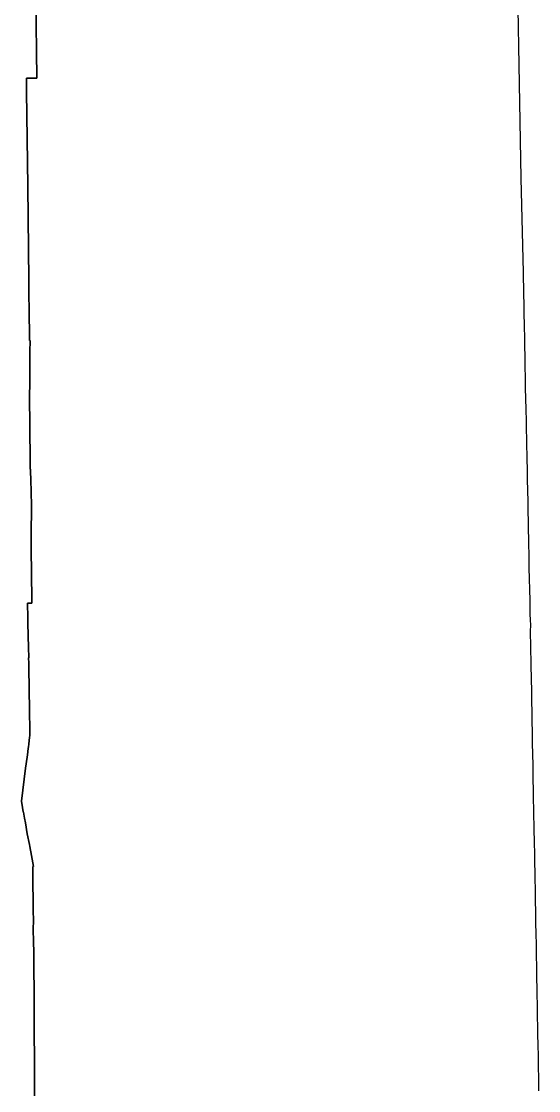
# Model space of a CAD drawing. Header units: inches. Extents: x 141448 to 685535, y 3466439 to 4099221.
# Drawn here: x 604104 to 680035, y 3782327 to 3939436 of the extents above; entities that cross this region are included whole.
import ezdxf

# ---------------------------------------------------------------- set-up
doc = ezdxf.new("R2010")
doc.units = ezdxf.units.IN
doc.header["$MEASUREMENT"] = 0
doc.layers.add('az_county', color=7, linetype='Continuous')

msp = doc.modelspace()

# ---------------------------------------------------------------- linework, layer by layer
at = {"layer": 'az_county'}
for points in [[(676926.25, 3944117.75), (677173.4375, 3930251.75), (677423, 3916385.5), (677761.625, 3902521.5), (677766.5, 3902347), (677788.4375, 3901307.5), (677801.4375, 3900692.5), (677823, 3899666.75), (677835.25, 3899087.75), (677856.25, 3898087.5), (677857.75, 3898021), (677890.4375, 3896474.5), (677924.25, 3894865.5), (677937.625, 3894237.75), (677958, 3893270.75), (677979.75, 3891722.5), (678001.5, 3890178.25), (678002, 3890140.25), (678012.4375, 3889411), (678022.9375, 3888659), (678053.5, 3887090.5), (678053.75, 3887076.5), (678086.4375, 3885549.5), (678119.125, 3884016.5), (678153.5, 3882403), (678188.5, 3880757), (678211.25, 3879699.5), (678223.5, 3879190), (678243.4375, 3878374.5), (678246.4375, 3878256.25), (678259.75, 3877564.5), (678260, 3877556.5), (678275.4375, 3876770), (678290.75, 3875981.5), (678306.9375, 3875163.25), (678314.125, 3874792.5), (678334.6875, 3873880.5), (678340.5625, 3873549.5), (678365.875, 3872294.5), (678373.0625, 3871938), (678400.375, 3870687.5), (678405.0625, 3870343), (678405.375, 3870329.25), (678430.5625, 3869083), (678437.6875, 3868730.5), (678437.9375, 3868719.25), (678463.0625, 3867470.5), (678470.5625, 3867103.25), (678486.6875, 3866301.25), (678495.5625, 3865864.5), (678503.0625, 3865500.75), (678518.4375, 3864689.75), (678526.6875, 3864259), (678533.875, 3863887), (678549.1875, 3863081.5), (678557.6875, 3862641), (678588.125, 3861046.25), (678590.5, 3860928.5), (678592, 3860667.75), (678610.8125, 3859424.5), (678613.3125, 3859264.25), (678617.875, 3858985), (678625.8125, 3858863.5), (678646.375, 3857830.5), (678658.125, 3857250), (678678.625, 3856230.75), (678690.625, 3855641.5), (678735.125, 3854643.75), (678755.875, 3854178.75), (678755.625, 3854031.5), (678744.625, 3853016), (678740.3125, 3852600), (678751.625, 3852425), (678808.5, 3851392.5), (678840.5, 3850812.25), (678818.0625, 3849763.25), (678809.75, 3849370.25), (678813.4375, 3849163), (678838.5625, 3848161.5), (678853.75, 3847561), (678854.8125, 3847064), (678864.5625, 3846544), (678876.5625, 3845970.5), (678876.8125, 3845962), (678896.75, 3844916.25), (678907.5625, 3844344.75), (678926.75, 3843336.75), (678937.875, 3842744), (678977.5, 3841129), (679014.875, 3839563.75), (679029.125, 3837958.25), (679048.375, 3836865.25), (679059.5, 3836355), (679081.625, 3835264.5), (679093.375, 3834738.75), (679106, 3833639.25), (679114.5, 3833200), (679114.3125, 3833135.25), (679142.8125, 3832020.75), (679155.5, 3831533.75), (679174.3125, 3830386.25), (679181.5, 3829749), (679195.5625, 3828787.25), (679205.1875, 3828135.75), (679211.6875, 3827396.75), (679217.4375, 3827154.5), (679217.5625, 3827149.5), (679217.6875, 3827141.75), (679229.375, 3826532.25), (679248.1875, 3825543.75), (679248.375, 3825537.25), (679259.875, 3824924.5), (679278.6875, 3823922.5), (679289.6875, 3823311), (679307.875, 3822304), (679307.9375, 3822297), (679322.0625, 3821709), (679336.375, 3821116), (679346.4375, 3820698.5), (679359.375, 3820110.5), (679359.4375, 3820101.25), (679372.9375, 3819488.5), (679376.4375, 3819336), (679381.6875, 3819097), (679392.9375, 3818499.5), (679413.375, 3817433), (679423.5, 3816854.5), (679451.5, 3815272.25), (679457.9375, 3814917), (679481.25, 3813647.5), (679487.625, 3813303), (679508.125, 3812034.75), (679513.625, 3811699.5), (679538.3125, 3810348), (679543.6875, 3810059.25), (679566.5625, 3808731), (679571.5625, 3808444.5), (679590.3125, 3807120), (679594.6875, 3806820.75), (679618.5, 3805512), (679619.1875, 3805472.5), (679624.1875, 3805195.75), (679657.0625, 3803925), (679665.375, 3803605.5), (679683.625, 3802311), (679688.5625, 3801966.75), (679706.625, 3800698.25), (679711.375, 3800366.25), (679719.625, 3799948.25), (679727.625, 3799542), (679736.875, 3799083.75), (679744.125, 3798726.75), (679770.9375, 3797470.25), (679777.8125, 3797150.25), (679799.125, 3795864.25), (679805.625, 3795477.75), (679827.3125, 3794259.75), (679834.6875, 3793848.25), (679848.9375, 3792651.75), (679853.9375, 3792244.75), (679870.6875, 3791608.75), (679896.6875, 3790614.75), (679923.75, 3789019.25), (679947.75, 3787420.75), (679983, 3785792.5), (680009, 3784187), (680029.375, 3782579.75), (680035, 3782284)], [(606046.375, 3781552.25), (606044.5625, 3783162.25), (606035.625, 3784854.75), (606027.0625, 3786461.25), (606016.25, 3787268.75), (606013.625, 3787475.75), (606005.875, 3788072.75), (606013.75, 3788088.75), (606007.5625, 3788470.25), (605994.0625, 3789300.25), (605987.875, 3789680.75), (605987.75, 3789699.75), (605991.125, 3790480.75), (605989.0625, 3791294.75), (605988.75, 3791323.5), (605978.3125, 3792900.75), (605978.0625, 3792947.75), (605967.8125, 3794508.75), (605968, 3794565.5), (605972.3125, 3796181.75), (605954.25, 3797795.5), (605936.25, 3799411.25), (605922.5, 3801024), (605922.5, 3801030.25), (605914.25, 3801818.25), (605905.9375, 3802628.75), (605905.9375, 3802634.25), (605894.5625, 3804243.5), (605893.5625, 3804343), (605847.5625, 3805882.25), (605863.6875, 3807481.25), (605839.5, 3808662.25), (605830.875, 3809085.75), (605818.8125, 3810707.5), (605803.625, 3812319), (605799.9375, 3813110.75), (605798.25, 3813517.5), (605796.4375, 3813934.5), (605772.5625, 3815248.25), (605903.3125, 3815257.5), (605585.3125, 3816877.5), (605328.5, 3818199.5), (605275.25, 3818468.5), (604957.875, 3820070.5), (604695, 3821652), (604694.1875, 3821657.5), (604560.1875, 3822342.5), (604391.1875, 3823240.75), (604383.25, 3823283), (604262, 3823944), (604104.25, 3824837), (604312.5, 3826456), (604519.75, 3828066.75), (604712.875, 3829692.75), (604930.75, 3831302.5), (605027.875, 3832059.5), (605034.375, 3832059.5), (605054.375, 3832195.75), (605133.875, 3832892.5), (605136, 3832910.5), (605174.375, 3833199.5), (605186.6875, 3833291.5), (605308.375, 3834199.5), (605337.375, 3834489.5), (605336.75, 3834529), (605337.25, 3835203), (605324.5, 3836092.75), (605323, 3836201), (605302.375, 3837199.75), (605296.5, 3837749.25), (605288.6875, 3838200.5), (605281.875, 3838963.5), (605279.875, 3839203.5), (605278.6875, 3839342.5), (605278.6875, 3839350), (605263.875, 3840203.75), (605251.5, 3840925), (605247.25, 3841201), (605232.875, 3842198), (605227.375, 3842584), (605227.25, 3842594), (605216.875, 3843200.75), (605205.875, 3844204.25), (605204.75, 3844243), (605179.375, 3845196.5), (605165.5, 3845879), (605167.25, 3845925), (605174.875, 3845925.25), (605137.6875, 3847486), (605102.1875, 3849113), (605091.75, 3849590), (605063.6875, 3850639.5), (605061.6875, 3850728), (605045.75, 3851452), (605030.4375, 3852340), (605024.4375, 3852443), (605005.1875, 3853303), (604992.625, 3853963.5), (605656.625, 3853972.5), (605623.1875, 3855589.75), (605588.8125, 3857195.5), (605573.9375, 3858791), (605564.4375, 3859794), (605556.75, 3860393), (605536.25, 3861998.5), (605515.375, 3863633), (605524.0625, 3863981.25), (605533.125, 3864461.5), (605548.125, 3865248.75), (605578.875, 3866858.25), (605595.375, 3867895), (605610.0625, 3868471.5), (605548.3125, 3870098.5), (605527.0625, 3870658.25), (605491.6875, 3871708.5), (605480.8125, 3872036), (605453.3125, 3873332.25), (605446.3125, 3873657), (605394.0625, 3873656.5), (605395.3125, 3874947.5), (605375.8125, 3876554.25), (605363.8125, 3878135.25), (605340.0625, 3879739), (605318.8125, 3881341.5), (605305.3125, 3882945.75), (605314, 3884529.75), (605322.6875, 3886127.5), (605330.3125, 3887520), (605331.6875, 3887722.5), (605343.3125, 3889312.5), (605355, 3890894.5), (605367.0625, 3892535), (605294.0625, 3892534), (605279.8125, 3894147.5), (605279.8125, 3894155.25), (605232.5625, 3895770.5), (605232.3125, 3895783.5), (605223.6875, 3897379.25), (605223.5625, 3897384.25), (605217.5625, 3898975.25), (605178, 3900588.25), (605186.0625, 3901383.75), (605194.8125, 3901383.75), (605024.8125, 3915247), (604860.1875, 3929110.5), (604841.8125, 3931093.75), (606365.6875, 3931101.75), (606228.5, 3942993)], [(606228.5, 3942993), (606365.6875, 3931101.75), (604841.8125, 3931093.75), (604860.1875, 3929110.5), (605024.8125, 3915247), (605194.8125, 3901383.75), (605186.0625, 3901383.75), (605178, 3900588.25), (605217.5625, 3898975.25), (605223.5625, 3897384.25), (605223.6875, 3897379.25), (605232.3125, 3895783.5), (605232.5625, 3895770.5), (605279.8125, 3894155.25), (605279.8125, 3894147.5), (605294.0625, 3892534), (605367.0625, 3892535), (605355, 3890894.5), (605343.3125, 3889312.5), (605331.6875, 3887722.5), (605330.3125, 3887520), (605322.6875, 3886127.5), (605314, 3884529.75), (605305.3125, 3882945.75), (605318.8125, 3881341.5), (605340.0625, 3879739), (605363.8125, 3878135.25), (605375.8125, 3876554.25), (605395.3125, 3874947.5), (605394.0625, 3873656.5), (605446.3125, 3873657), (605453.3125, 3873332.25), (605480.8125, 3872036), (605491.6875, 3871708.5), (605527.0625, 3870658.25), (605548.3125, 3870098.5), (605610.0625, 3868471.5), (605595.375, 3867895), (605578.875, 3866858.25), (605548.125, 3865248.75), (605533.125, 3864461.5), (605524.0625, 3863981.25), (605515.375, 3863633), (605536.25, 3861998.5), (605556.75, 3860393), (605564.4375, 3859794), (605573.9375, 3858791), (605588.8125, 3857195.5), (605623.1875, 3855589.75), (605656.625, 3853972.5), (604992.625, 3853963.5), (605005.1875, 3853303), (605024.4375, 3852443), (605030.4375, 3852340), (605045.75, 3851452), (605061.6875, 3850728), (605063.6875, 3850639.5), (605091.75, 3849590), (605102.1875, 3849113), (605137.6875, 3847486), (605174.875, 3845925.25), (605167.25, 3845925), (605165.5, 3845879), (605179.375, 3845196.5), (605204.75, 3844243), (605205.875, 3844204.25), (605216.875, 3843200.75), (605227.25, 3842594), (605227.375, 3842584), (605232.875, 3842198), (605247.25, 3841201), (605251.5, 3840925), (605263.875, 3840203.75), (605278.6875, 3839350), (605278.6875, 3839342.5), (605279.875, 3839203.5), (605281.875, 3838963.5), (605288.6875, 3838200.5), (605296.5, 3837749.25), (605302.375, 3837199.75), (605323, 3836201), (605324.5, 3836092.75), (605337.25, 3835203), (605336.75, 3834529), (605337.375, 3834489.5), (605308.375, 3834199.5), (605186.6875, 3833291.5), (605174.375, 3833199.5), (605136, 3832910.5), (605133.875, 3832892.5), (605054.375, 3832195.75), (605034.375, 3832059.5), (605027.875, 3832059.5), (604930.75, 3831302.5), (604712.875, 3829692.75), (604519.75, 3828066.75), (604312.5, 3826456), (604104.25, 3824837), (604262, 3823944), (604383.25, 3823283), (604391.1875, 3823240.75), (604560.1875, 3822342.5), (604694.1875, 3821657.5), (604695, 3821652), (604957.875, 3820070.5), (605275.25, 3818468.5), (605328.5, 3818199.5), (605585.3125, 3816877.5), (605903.3125, 3815257.5), (605772.5625, 3815248.25), (605796.4375, 3813934.5), (605798.25, 3813517.5), (605799.9375, 3813110.75), (605803.625, 3812319), (605818.8125, 3810707.5), (605830.875, 3809085.75), (605839.5, 3808662.25), (605863.6875, 3807481.25), (605847.5625, 3805882.25), (605893.5625, 3804343), (605894.5625, 3804243.5), (605905.9375, 3802634.25), (605905.9375, 3802628.75), (605914.25, 3801818.25), (605922.5, 3801030.25), (605922.5, 3801024), (605936.25, 3799411.25), (605954.25, 3797795.5), (605972.3125, 3796181.75), (605968, 3794565.5), (605967.8125, 3794508.75), (605978.0625, 3792947.75), (605978.3125, 3792900.75), (605988.75, 3791323.5), (605989.0625, 3791294.75), (605991.125, 3790480.75), (605987.75, 3789699.75), (605987.875, 3789680.75), (605994.0625, 3789300.25), (606007.5625, 3788470.25), (606013.75, 3788088.75), (606005.875, 3788072.75), (606013.625, 3787475.75), (606016.25, 3787268.75), (606027.0625, 3786461.25), (606035.625, 3784854.75), (606044.5625, 3783162.25), (606046.375, 3781552.25)]]:
    msp.add_lwpolyline(points, dxfattribs=at)

doc.saveas('drawing.dxf')
